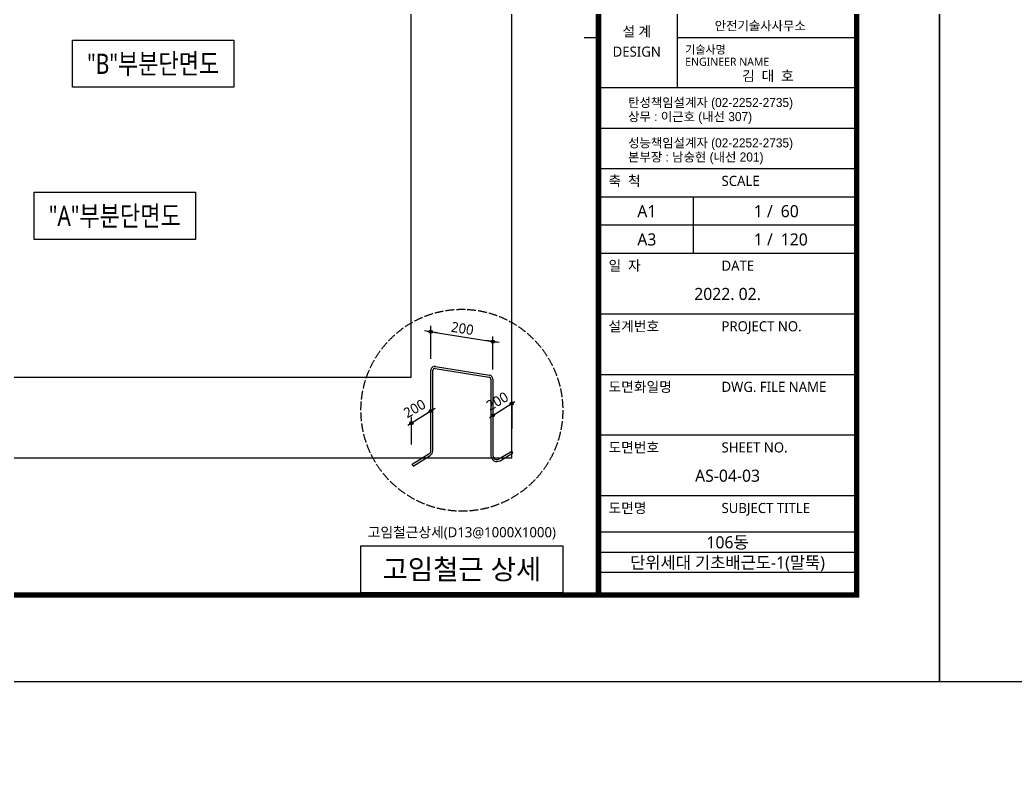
# Model space of a CAD drawing. Header units: millimetres. Extents: x 262481 to 2519995, y -394348 to 364571.
# Drawn here: x 524574 to 539383, y -90064 to -78800 of the extents above; entities that cross this region are included whole.
import ezdxf
from ezdxf.enums import TextEntityAlignment as Align
from ezdxf.xclip import XClip

# ---------------------------------------------------------------- set-up
doc = ezdxf.new("R2010")
doc.units = ezdxf.units.MM
doc.header["$LTSCALE"] = 65
doc.header["$XCLIPFRAME"] = 0
doc.linetypes.add('FORM_고양장항A-1BL-S-성능$0$HID', pattern=[2.3, 1.5, -0.8])
doc.linetypes.add('HID', pattern=[2.5, 2, -0.5])
doc.layers.add('DEFPOINT', color=144, linetype='Continuous', plot=False)
doc.layers.add('FORM_고양장항A-1BL-S-성능$0$DEFPOINT', color=144, linetype='Continuous', plot=False)
for name, color, linetype in [('DIM', 7, 'Continuous'), ('FORM_고양장항A-1BL-S-성능$0$FORM', 7, 'Continuous'), ('FORM_고양장항A-1BL-S-성능$0$FTEXT', 3, 'Continuous'), ('FORM_고양장항A-1BL-S-성능$0$시흥장현 A-9BL(건축폼)$0$FORM TEXT', 7, 'Continuous'), ('LEADER', 7, 'Continuous'), ('XS-기초$0$252', 252, 'Continuous'), ('고임철근단면', 3, 'Continuous')]:
    doc.layers.add(name, color=color, linetype=linetype)
doc.layers.add('TEXT', color=3, linetype='Continuous', lineweight=9)
doc.styles.add('FORM_고양장항A-1BL-S-성능$0$맑은고딕', font='malgun.ttf')
doc.styles.add('FORM_고양장항A-1BL-S-성능$0$시흥장현 A-9BL(건축폼)$0$FORM-의정부고산(건축)$0$돋움', font='Dotum.ttf')
doc.styles.add('맑은고딕', font='malgun.ttf')

# ---------------------------------------------------------------- blocks, each defined once
blk = doc.blocks.new('XS-기초$0$A$C762E058C')
at = {"layer": 'XS-기초$0$252'}
h = blk.add_hatch(color=256, dxfattribs=at)
h.dxf.hatch_style = 1
h.paths.add_polyline_path([(93400, -71500), (92600, -71500), (92600, -72000), (93400, -72000)])
h.paths.add_polyline_path([(85300, -71500), (84500, -71500), (84500, -72000), (85300, -72000)])
h.paths.add_polyline_path([(93400, -63400), (92600, -63400), (92600, -63900), (93400, -63900)])
h.paths.add_polyline_path([(85300, -63400), (84500, -63400), (84500, -63900), (85300, -63900)])
h.paths.add_polyline_path([(93400, -55300), (92600, -55300), (92600, -55800), (93400, -55800)])
h.paths.add_polyline_path([(85300, -55300), (84500, -55300), (84500, -55800), (85300, -55800)])
h.paths.add_polyline_path([(93400, -47200), (92600, -47200), (92600, -47700), (93400, -47700)])
h.paths.add_polyline_path([(85300, -47200), (84500, -47200), (84500, -47700), (85300, -47700)])
h.paths.add_polyline_path([(93400, -39100), (92600, -39100), (92600, -39600), (93400, -39600)])
h.paths.add_polyline_path([(85300, -39100), (84500, -39100), (84500, -39600), (85300, -39600)])
h.paths.add_polyline_path([(73650, -71500), (72850, -71500), (72850, -72000), (73650, -72000)])
h.paths.add_polyline_path([(77850, -71500), (77050, -71500), (77050, -72000), (77850, -72000)])
h.paths.add_polyline_path([(68450, -71500), (67650, -71500), (67650, -72000), (68450, -72000)])
h.paths.add_polyline_path([(73650, -63400), (72850, -63400), (72850, -63900), (73650, -63900)])
h.paths.add_polyline_path([(77850, -63400), (77050, -63400), (77050, -63900), (77850, -63900)])
h.paths.add_polyline_path([(68450, -63400), (67650, -63400), (67650, -63900), (68450, -63900)])
h.paths.add_polyline_path([(73650, -55300), (72850, -55300), (72850, -55800), (73650, -55800)])
h.paths.add_polyline_path([(77850, -55300), (77050, -55300), (77050, -55800), (77850, -55800)])
h.paths.add_polyline_path([(68450, -55300), (67650, -55300), (67650, -55800), (68450, -55800)])
h.paths.add_polyline_path([(73650, -47200), (72850, -47200), (72850, -47700), (73650, -47700)])
h.paths.add_polyline_path([(77850, -47200), (77050, -47200), (77050, -47700), (77850, -47700)])
h.paths.add_polyline_path([(68450, -47200), (67650, -47200), (67650, -47700), (68450, -47700)])
h.paths.add_polyline_path([(73650, -39100), (72850, -39100), (72850, -39600), (73650, -39600)])
h.paths.add_polyline_path([(77850, -39100), (77050, -39100), (77050, -39600), (77850, -39600)])
h.paths.add_polyline_path([(68450, -39100), (67650, -39100), (67650, -39600), (68450, -39600)])
h.paths.add_polyline_path([(73650, -22900), (72850, -22900), (72850, -23400), (73650, -23400)])
h.paths.add_polyline_path([(73650, -31000), (72850, -31000), (72850, -31500), (73650, -31500)])
h.paths.add_polyline_path([(101500, -63400), (100700, -63400), (100700, -63900), (101500, -63900)])
h.paths.add_polyline_path([(101500, -41540), (100700, -41540), (100700, -42040), (101500, -42040)])
h.paths.add_polyline_path([(101500, -35500), (100700, -35500), (100700, -36000), (101500, -36000)])
h.paths.add_polyline_path([(101500, -29350), (100700, -29350), (100700, -29850), (101500, -29850)])
h.paths.add_polyline_path([(101500, -22900), (100700, -22900), (100700, -23400), (101500, -23400)])
h.paths.add_polyline_path([(68450, -22900), (67650, -22900), (67650, -23400), (68450, -23400)])
h.paths.add_polyline_path([(77850, -22900), (77050, -22900), (77050, -23400), (77850, -23400)])
h.paths.add_polyline_path([(85300, -22900), (84500, -22900), (84500, -23400), (85300, -23400)])
h.paths.add_polyline_path([(93400, -31000), (92600, -31000), (92600, -31500), (93400, -31500)])
h.paths.add_polyline_path([(77850, -31000), (77050, -31000), (77050, -31500), (77850, -31500)])
h.paths.add_polyline_path([(85300, -31000), (84500, -31000), (84500, -31500), (85300, -31500)])
h.paths.add_polyline_path([(93400, -22900), (92600, -22900), (92600, -23400), (93400, -23400)])
h.paths.add_polyline_path([(68450, -31000), (67650, -31000), (67650, -31500), (68450, -31500)])
h.paths.add_polyline_path([(101500, -47580), (100700, -47580), (100700, -48080), (101500, -48080)])
h.paths.add_polyline_path([(101500, -55300), (100700, -55300), (100700, -55800), (101500, -55800)])
h.paths.add_polyline_path([(101700, -72000), (101700, -71200), (101200, -71200), (101200, -72000)])
h.paths.add_polyline_path([(125700, -72000), (125700, -71200), (125200, -71200), (125200, -72000)])
h.paths.add_polyline_path([(117700, -72000), (117700, -71200), (117200, -71200), (117200, -72000)])
h.paths.add_polyline_path([(109700, -72000), (109700, -71200), (109200, -71200), (109200, -72000)])
h.paths.add_polyline_path([(136755, -71500), (135955, -71500), (135955, -72000), (136755, -72000)])
h.paths.add_polyline_path([(144555, -71500), (143755, -71500), (143755, -72000), (144555, -72000)])
h.paths.add_polyline_path([(133700, -72000), (133700, -71200), (133200, -71200), (133200, -72000)])
blk = doc.blocks.new('XS-기초')
at = {"layer": 'XS-기초$0$252'}
blk.add_blockref('XS-기초$0$A$C762E058C', (118310, 198300), dxfattribs=at)
blk = doc.blocks.new('DIMDOT')
at = {"layer": 'DIM', "linetype": 'Continuous'}
blk.add_line((-2, 0), (2, 0), dxfattribs=at)
for radius in [0.5, 0.25]:
    blk.add_circle((0, 0), radius, dxfattribs=at)
blk = doc.blocks.new('FORM_고양장항A-1BL-S-성능')
at = {"layer": 'FORM_고양장항A-1BL-S-성능$0$DEFPOINT', "color": 1}
blk.add_line((753, 159.5), (756, 159.5), dxfattribs=at)
at = {"layer": 'FORM_고양장항A-1BL-S-성능$0$DEFPOINT', "linetype": 'FORM_고양장항A-1BL-S-성능$0$HID'}
for p, q in [((820, 37), (757, 37)), ((820, 32), (757, 32)), ((820, 27), (757, 27))]:
    blk.add_line(p, q, dxfattribs=at)
at = {"layer": 'FORM_고양장항A-1BL-S-성능$0$DEFPOINT'}
blk.add_lwpolyline([(0, 594), (0, 0), (841, 0), (841, 594), (0, 594)], dxfattribs=at)
at = {"layer": 'FORM_고양장항A-1BL-S-성능$0$FORM'}
for p, q in [((776, 177), (776, 147)), ((776, 159.5), (820, 159.5)), ((820, 147), (757, 147)), ((820, 137), (757, 137)), ((820, 127), (757, 127)), ((820, 127), (757, 127)), ((820, 120), (757, 120)), ((780, 120), (780, 106)), ((820, 113), (757, 113)), ((820, 106), (757, 106)), ((820, 91), (757, 91)), ((820, 76), (757, 76)), ((820, 61), (757, 61)), ((820, 46), (757, 46))]:
    blk.add_line(p, q, dxfattribs=at)
for points in [[(25, 573), (25, 21), (757, 21), (757, 573)], [(26, 572), (26, 22), (756, 22), (756, 572)], [(757, 572), (757, 22), (820, 22), (820, 572)]]:
    blk.add_lwpolyline(points, close=True, dxfattribs=at)
at = {"layer": 'FORM_고양장항A-1BL-S-성능$0$FORM', "const_width": 1}
blk.add_lwpolyline([(25.5, 572.5), (25.5, 21.5), (756.5, 21.5), (756.5, 572.5)], close=True, dxfattribs=at)
blk.add_lwpolyline([(757, 21.5), (820.5, 21.5), (820.5, 572.5), (757, 572.5)], dxfattribs=at)
at = {"layer": 'FORM_고양장항A-1BL-S-성능$0$FORM'}
blk.add_lwpolyline([(757, 21), (821, 21), (821, 573), (757, 573)], dxfattribs=at)
at = {"layer": 'FORM_고양장항A-1BL-S-성능$0$FTEXT', "style": 'FORM_고양장항A-1BL-S-성능$0$맑은고딕'}
for s, height, p in [('설 계', 2.5, (766, 161)), ('DESIGN', 2.5, (766, 156)), ('김  대  호', 2.5, (798.5, 150)), ('A1', 3, (768.5, 116.5)), ('A3', 3, (768.5, 109.5)), ('2022. 02.', 3, (788.5, 96))]:
    blk.add_text(s, height=height, dxfattribs=at).set_placement(p, align=Align.MIDDLE_CENTER)
for s, height, p in [('기술사명', 2, (778, 156.5)), ('ENGINEER NAME', 2, (778, 153.5)), ('축  척', 2.5, (759, 124)), ('SCALE', 2.5, (787, 124)), ('1 /', 3, (795, 116.5)), ('1 /', 3, (795, 109.5)), ('일  자', 2.5, (759, 103)), ('DATE', 2.5, (787, 103)), ('설계번호', 2.5, (759, 88)), ('PROJECT NO.', 2.5, (787, 88)), ('도면화일명', 2.5, (759, 73)), ('DWG. FILE NAME', 2.5, (787, 73)), ('도면번호', 2.5, (759, 58)), ('SHEET NO.', 2.5, (787, 58)), ('도면명', 2.5, (759, 43)), ('SUBJECT TITLE', 2.5, (787, 43))]:
    blk.add_text(s, height=height, dxfattribs=at).set_placement(p, align=Align.MIDDLE_LEFT)
at = {"layer": 'FORM_고양장항A-1BL-S-성능$0$시흥장현 A-9BL(건축폼)$0$FORM TEXT', "color": 3, "style": 'FORM_고양장항A-1BL-S-성능$0$시흥장현 A-9BL(건축폼)$0$FORM-의정부고산(건축)$0$돋움'}
blk.add_text('안전기술사사무소', height=2.25, dxfattribs=at).set_placement((796.59, 162.41), align=Align.MIDDLE_CENTER)
for s, p in [('탄성책임설계자 (02-2252-2735)', (763.85, 142.29)), ('상무 : 이근호 (내선 307)', (763.85, 138.79)), ('성능책임설계자 (02-2252-2735)', (763.85, 132.29)), ('본부장 : 남숭현 (내선 201)', (763.85, 128.79))]:
    blk.add_text(s, height=2.25, dxfattribs=at).set_placement(p)

msp = doc.modelspace()

# ---------------------------------------------------------------- linework, layer by layer
at = {"layer": 'DEFPOINT'}
for points in [[(490344.3, -54986.6), (531884.3, -54986.6), (531884.3, -85311.6), (490344.3, -85311.6)], [(492144.3, -56186.6), (530384.3, -56186.6), (530384.3, -84111.6), (492144.3, -84111.6)]]:
    msp.add_lwpolyline(points, close=True, dxfattribs=at)
at = {"layer": 'DIM', "color": 7}
for p, q in [((530683.3, -83836.2), (530683.3, -83346.6)), ((531605.2, -83991.6), (531605.2, -83502))]:
    msp.add_line(p, q, dxfattribs=at)
at = {"layer": 'DIM'}
for p, q in [((530628.3, -83424), (531660.2, -83588.1)), ((531555, -84706), (531934.2, -84471.4)), ((531884.8, -84467.6), (531884.8, -84870.6)), ((530340.8, -84823.4), (530749, -84570.9)), ((530394.9, -85107.8), (530394.9, -84695.8))]:
    msp.add_line(p, q, dxfattribs=at)
at = {"layer": 'DIM', "linetype": 'Continuous'}
for centre, radius in [((531884.8, -84502), 23.7), ((531884.8, -84502), 11.9), ((530683.3, -84611.5), 23.7), ((530683.3, -84611.5), 11.9), ((531605.2, -84674.9), 23.7), ((531605.2, -84674.9), 11.9), ((530394.9, -84789.9), 23.7), ((530394.9, -84789.9), 11.9)]:
    msp.add_circle(centre, radius, dxfattribs=at)
at = {"layer": 'DIM', "color": 0, "linetype": 'ByBlock'}
msp.add_point((531884.8, -84502), dxfattribs=at)
at = {"layer": 'LEADER'}
for points in [[(527755.4, -79801.4), (525355.4, -79801.4), (525355.4, -79101.4), (527755.4, -79101.4)], [(527184.3, -82061.6), (524784.3, -82061.6), (524784.3, -81361.6), (527184.3, -81361.6)], [(532644.3, -87311.6), (529644.3, -87311.6), (529644.3, -86611.6), (532644.3, -86611.6)]]:
    msp.add_lwpolyline(points, close=True, dxfattribs=at)
at = {"layer": 'LEADER', "linetype": 'HID'}
msp.add_circle((531144.3, -84599.4), 1500, dxfattribs=at)
at = {"layer": '고임철근단면'}
for p, q in [((530751.9, -83949.9), (531555.3, -84077.7)), ((530683.3, -85197.9), (530683.3, -84008.4)), ((530713, -85197.9), (530713, -84008.4)), ((530747.3, -83979.2), (531550.6, -84107)), ((531575.6, -84136.2), (531575.6, -85272.9)), ((531605.2, -84136.2), (531605.2, -85272.9)), ((530406.5, -85402.2), (530655.2, -85248.3)), ((530419.7, -85428.9), (530670.8, -85273.5)), ((531695.7, -85323.3), (531884.8, -85206.3)), ((531711.3, -85348.5), (531900.6, -85231.4)), ((531900.6, -85231.4), (531884.8, -85206.3)), ((530419.7, -85428.9), (530406.5, -85402.2))]:
    msp.add_line(p, q, dxfattribs=at)
for centre, radius, start, end in [((530742.6, -84008.4), 59.3, 80.9616, 180), ((530742.6, -84008.4), 29.6, 80.9616, 180), ((531546, -84136.2), 29.6, 0, 80.9616), ((531546, -84136.2), 59.3, 0, 80.9616), ((530624.1, -85197.9), 59.3, 301.73943, 0), ((530624.1, -85197.9), 88.9, 301.73943, 0), ((531664.5, -85272.9), 88.9, 180, 301.73943), ((531664.5, -85272.9), 59.3, 180, 301.73943)]:
    msp.add_arc(centre, radius, start, end, dxfattribs=at)
msp.add_point((531605.2, -84674.9), dxfattribs=at)

# ---------------------------------------------------------------- block references
at = {"xscale": 60, "yscale": 60, "zscale": 60}
for p in [(487784.3, -88631.6), (538244.3, -88631.6)]:
    msp.add_blockref('FORM_고양장항A-1BL-S-성능', p, dxfattribs=at)
ref = msp.add_blockref('XS-기초', (664734.3, -301221.6), dxfattribs=dict(rotation=90))
XClip(ref).set_block_clipping_path([(221610.0000000002, 141650.0000000168), (245034.9999999982, 172590.0000000082)])
ref = msp.add_blockref('XS-기초', (321634.3, -207201.6))
XClip(ref).set_block_clipping_path([(221470.0000000022, 130890.0000000024), (254429.9999999936, 145455.0000000008)])
at = {"layer": 'DIM', "color": 7, "linetype": 'ByBlock', "xscale": 47.4163200003095, "yscale": 47.4163200003095, "zscale": 47.4163200003095}
for p, rotation in [((530683.3, -83432.7), 170.9615977994481), ((531605.2, -83579.4), 170.9615977994167)]:
    msp.add_blockref('DIMDOT', p, dxfattribs=dict(at, rotation=rotation))

# ---------------------------------------------------------------- texts
at = {"layer": 'TEXT', "style": '맑은고딕', "width": 0.8}
for s, p in [('"B"부분단면도', (526555.4, -79451.4)), ('"A"부분단면도', (525984.3, -81711.6))]:
    msp.add_text(s, height=300, dxfattribs=at).set_placement(p, align=Align.MIDDLE_CENTER)
at = {"layer": 'TEXT', "style": '맑은고딕'}
for s, p in [('60', (535884.3, -81641.6)), ('120', (535884.3, -82061.6))]:
    msp.add_text(s, height=180, dxfattribs=at).set_placement(p, align=Align.MIDDLE_LEFT)
for rotation, p in [(350.9616, (530975.3, -83431.5)), (29.60751, (531561.1, -84612.4)), (29.60751, (530331.6, -84721.6))]:
    msp.add_text('200', height=150, rotation=rotation, dxfattribs=at).set_placement(p)
for s, height, p in [('AS-04-03', 180, (535094.3, -85571.6)), ('고임철근상세(D13@1000X1000)', 150, (531144.3, -86411.6)), ('106동', 180, (535094.3, -86561.6)), ('고임철근 상세', 300, (531144.3, -86961.6)), ('단위세대 기초배근도-1(말뚝)', 180, (535094.3, -86861.6))]:
    msp.add_text(s, height=height, dxfattribs=at).set_placement(p, align=Align.MIDDLE_CENTER)

doc.saveas('drawing.dxf')
